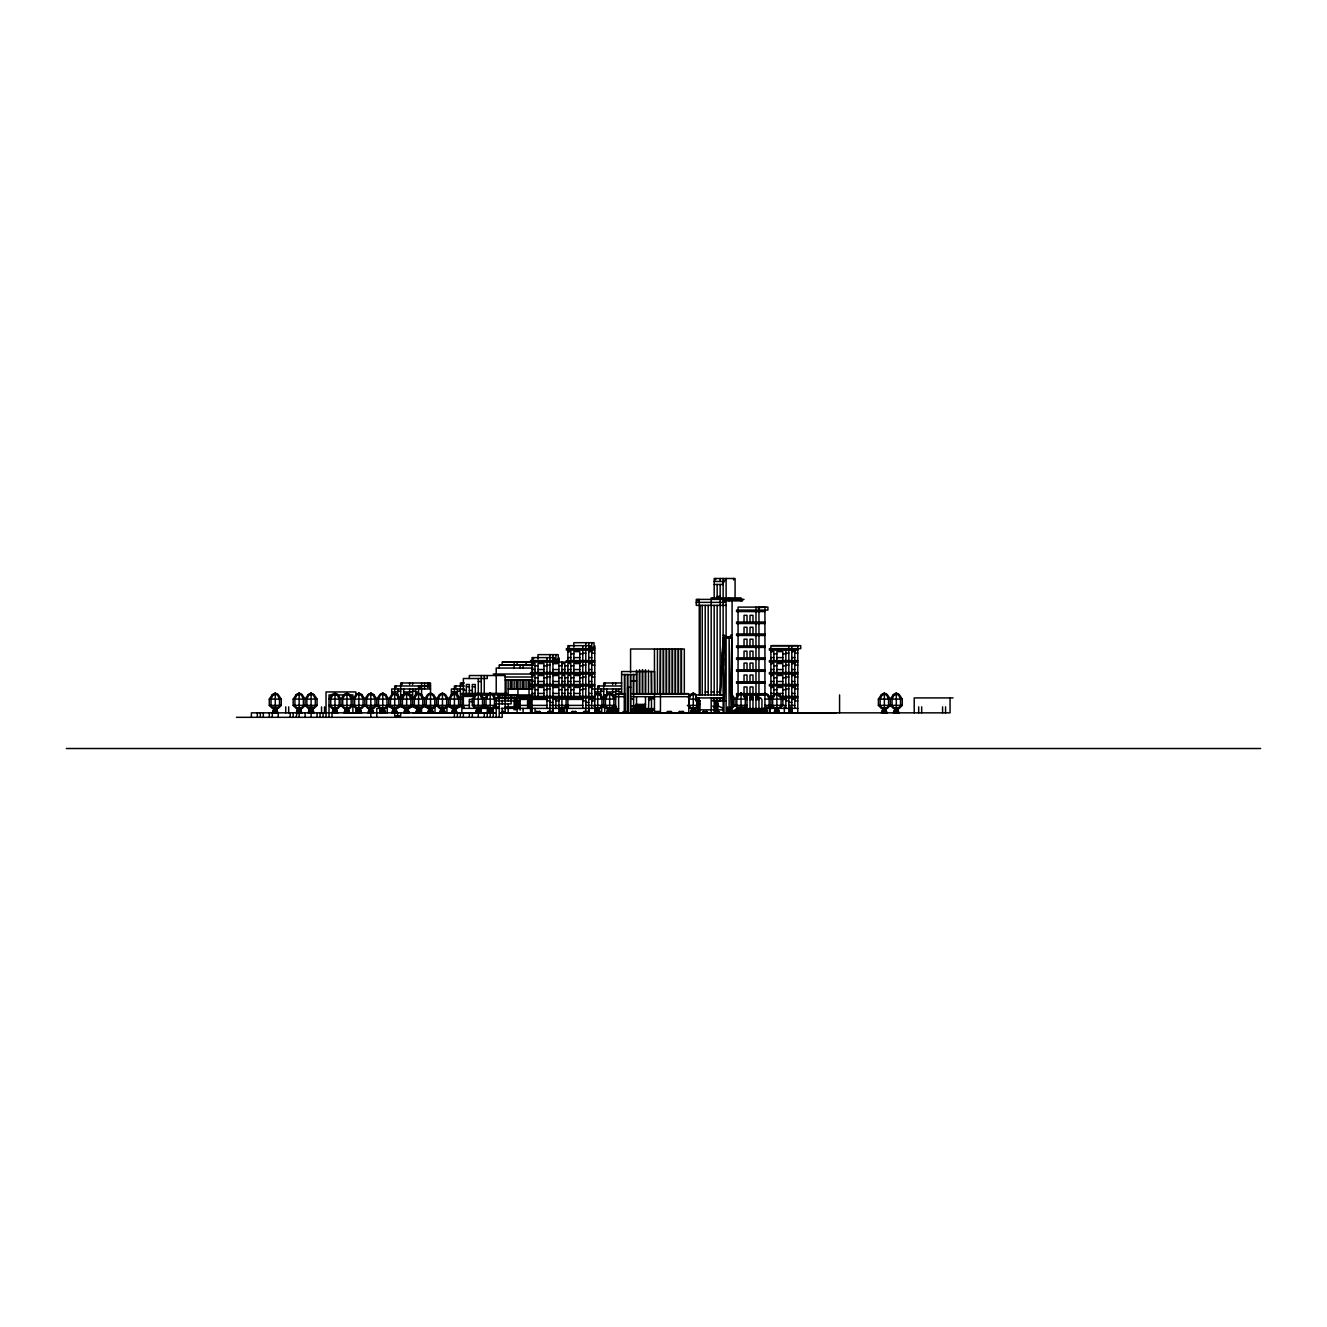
<?xml version="1.0" encoding="UTF-8"?>
<svg xmlns="http://www.w3.org/2000/svg" width="1327" height="1327" viewBox="0 0 1327 1327"><rect width="100%" height="100%" fill="white"/><g stroke="black" fill="none" stroke-linecap="round" stroke-linejoin="round"><path stroke-width="1.5" d="M277.376 708.369L279.483 705.383L279.483 699.113L277.376 694.635L275.27 693.142L272.284 694.635L269.298 699.113L269.298 705.383L272.284 708.369L278.255 708.369L281.241 705.383L281.241 699.113L278.255 694.635L275.27 693.142L275.27 711.355L277.161 712.848L276.547 708.369L275.568 712.848L274.739 708.369L274.424 712.848M301.196 712.848L300.433 708.369L299.454 712.848L298.625 708.369L298.31 712.848M313.205 708.369L315.312 705.383L315.312 699.113L313.205 694.635L311.099 693.142L308.113 694.635L305.127 699.113L305.127 705.383L308.113 708.369L314.084 708.369L317.07 705.383L317.07 699.113L314.084 694.635L311.099 693.142L311.099 711.355L309.191 712.848L309.788 708.369L310.8 712.848L311.629 708.369L312.293 711.355L314.084 712.848L312.376 708.369L311.397 712.848L310.568 708.369L310.253 712.848M463.538 696.128L462.128 699.113L329.013 699.113L331.999 694.635L334.985 693.142L334.985 711.355L336.876 712.848L336.262 708.369L335.283 712.848L334.454 708.369L334.139 712.848M348.968 712.848L348.205 708.369L347.226 712.848L346.397 708.369L346.082 712.848M360.911 712.848L360.148 708.369L359.169 712.848L358.34 708.369L358.025 712.848M380.716 712.848L381.479 708.369L382.458 712.848L383.287 708.369L383.951 711.355L385.742 712.848L384.034 708.369L383.055 712.848L382.226 708.369L381.562 711.355L379.771 712.848L379.771 708.369L376.785 705.383L376.785 699.113L373.799 694.635L370.814 693.142L370.814 711.355L368.906 712.848L369.503 708.369L370.515 712.848L371.344 708.369L372.008 711.355L373.799 712.848L372.091 708.369L371.112 712.848L370.283 708.369L369.968 712.848M382.226 708.369L381.911 712.848M430.529 685.976L394.7 685.976L394.7 711.355L396.591 712.848L395.977 708.369L394.998 712.848L394.169 708.369L393.854 712.848M408.683 712.848L407.92 708.369L406.941 712.848L406.112 708.369L405.797 712.848M420.626 712.848L419.863 708.369L418.884 712.848L418.055 708.369L417.74 712.848M400.671 687.469L400.671 682.99L430.529 682.99L430.529 711.355L428.621 712.848L429.218 708.369L430.23 712.848L431.059 708.369L431.723 711.355L433.514 712.848L431.806 708.369L430.827 712.848L429.998 708.369L429.683 712.848M440.431 712.848L441.161 708.369L442.173 712.848L443.002 708.369L443.666 711.355L445.457 712.848L443.749 708.369L442.77 712.848L441.941 708.369L441.626 712.848M464.367 685.976L454.415 685.976L454.415 711.355L456.306 712.848L455.692 708.369L454.713 712.848L453.884 708.369L453.569 712.848M480.341 712.848L479.578 708.369L478.599 712.848L477.77 708.369L477.455 712.848M481.286 708.369L484.272 705.383L484.272 699.113L487.258 694.635L490.244 693.142L490.244 711.355L492.135 712.848L491.521 708.369L490.542 712.848L489.713 708.369L489.398 712.848M559.861 712.848L560.591 708.369L561.603 712.848L562.432 708.369L563.096 711.355L564.887 712.848L563.179 708.369L562.2 712.848L561.371 708.369L561.056 712.848M599.771 712.848L599.008 708.369L598.029 712.848L597.2 708.369L596.885 712.848M611.565 712.848L610.204 708.369L609.674 711.355L611.565 712.848L610.951 708.369L609.972 712.848L609.143 708.369L608.828 712.848M688.298 697.62L690.289 694.635L696.26 694.635L693.275 693.142L693.275 711.355L695.166 712.848L694.552 708.369L693.573 712.848L692.744 708.369L692.429 712.848M739.006 712.848L739.736 708.369L740.748 712.848L741.577 708.369L742.241 711.355L744.032 712.848L742.324 708.369L741.345 712.848L740.516 708.369L740.201 712.848M766.973 712.848L766.21 708.369L765.231 712.848L764.402 708.369L764.087 712.848M778.916 712.848L778.153 708.369L777.174 712.848L776.345 708.369L776.03 712.848M886.403 712.848L885.64 708.369L884.661 712.848L883.832 708.369L883.517 712.848M898.346 712.848L897.583 708.369L896.604 712.848L895.775 708.369L895.46 712.848M724.343 700.739L726.118 638.204L726.118 712.848L728.805 712.848L729.104 711.355L729.402 712.848L732.089 712.848L732.089 601.38M721.938 695.016L720.146 694.933L723.132 638.204L732.089 638.204L731.21 712.848L729.104 638.204L729.104 713.146M720.445 694.933L723.132 638.204L724.924 638.287L723.497 665.192L721.722 665.092L723.497 665.192M722.021 665.109L722.535 655.14M722.95 647.178L723.431 638.204M722.452 665.126L723.862 638.237M305.127 699.113L302.141 694.635L299.156 693.142L299.156 711.355L301.047 712.848L299.686 708.369L299.156 711.355L297.248 712.848L297.878 708.369L297.115 712.848M376.785 705.383L373.799 708.369L367.828 708.369L364.842 705.383L364.842 699.113L361.856 694.635L358.871 693.142L358.871 711.355L360.762 712.848L359.401 708.369L358.871 711.355L356.963 712.848L357.593 708.369L356.83 712.848M436.5 705.383L439.486 708.369L445.457 708.369L448.443 705.383L448.443 699.113L445.457 694.635L442.472 693.142L439.486 694.635L436.5 699.113L436.5 705.383L433.514 708.369L427.543 708.369L424.557 705.383L424.557 699.113L421.571 694.635L418.586 693.142L418.586 711.355L420.477 712.848L419.116 708.369L418.586 711.355L416.678 712.848L417.308 708.369L416.545 712.848M478.301 678.512L478.301 711.355L480.192 712.848L478.831 708.369L478.301 711.355L476.393 712.848L477.023 708.369L476.26 712.848M621.617 685.976L597.731 685.976L597.731 711.355L599.622 712.848L598.261 708.369L597.731 711.355L595.823 712.848L596.453 708.369L595.69 712.848L595.757 707.49M782.847 696.426L782.847 687.469L776.876 687.469L776.876 711.355L778.767 712.848L777.406 708.369L776.876 711.355L774.968 712.848L775.598 708.369L774.835 712.848M890.334 705.383L887.348 708.369L881.377 708.369L878.391 705.383L878.391 699.113L881.377 694.635L884.363 693.142L887.348 694.635L890.334 699.113L890.334 705.383L893.32 708.369L899.291 708.369L902.277 705.383L902.277 699.113L899.291 694.635L896.306 693.142L896.306 711.355L898.197 712.848L896.836 708.369L896.306 711.355L894.398 712.848L895.028 708.369L894.265 712.848M277.161 712.848L275.8 708.369L275.27 711.355L273.362 712.848L274.341 708.369M298.625 708.369L296.833 712.848L298.227 708.369M309.191 712.848L310.17 708.369M336.876 712.848L335.515 708.369L334.985 711.355L333.077 712.848L334.056 708.369M360.977 708.369L363.084 705.383L363.084 699.113L360.977 694.635L358.871 693.142L355.885 694.635L352.899 699.113L349.913 694.635L346.928 693.142L346.928 711.355L348.819 712.848L347.458 708.369L346.928 711.355L345.02 712.848L345.999 708.369M358.34 708.369L356.548 712.848L357.942 708.369M368.906 712.848L369.885 708.369M376.785 699.113L379.771 694.635L382.757 693.142L382.757 711.355L380.849 712.848L381.828 708.369M396.591 712.848L395.23 708.369L394.7 711.355L392.792 712.848L393.771 708.369M420.692 708.369L422.799 705.383L422.799 699.113L420.692 694.635L418.586 693.142L415.6 694.635L412.614 699.113L409.628 694.635L406.643 693.142L406.643 711.355L408.534 712.848L407.173 708.369L406.643 711.355L404.735 712.848L405.714 708.369M418.055 708.369L416.263 712.848L417.657 708.369M428.621 712.848L429.6 708.369M444.578 708.369L446.685 705.383L446.685 699.113L444.578 694.635L442.472 693.142L442.472 711.355L440.564 712.848L441.543 708.369M456.306 712.848L454.945 708.369L454.415 711.355L452.507 712.848L453.486 708.369M477.77 708.369L475.978 712.848L477.372 708.369M492.135 712.848L490.774 708.369L490.244 711.355L488.336 712.848L489.315 708.369M561.902 699.113L561.902 711.355L559.994 712.848L560.973 708.369M597.2 708.369L595.408 712.848L596.802 708.369M616.64 710.028L616.64 711.438L609.674 711.438L607.766 712.848L608.745 708.369M695.166 712.848L693.805 708.369L693.275 711.355L691.367 712.848L692.346 708.369M731.923 696.128L733.317 699.113L733.317 705.383L747.018 705.383L744.032 708.369L738.061 708.369L735.075 705.383L735.075 699.113L738.061 694.635L741.047 693.142L741.047 711.355L739.139 712.848L740.118 708.369M764.004 708.369L763.025 712.848L764.933 711.355L765.463 708.369L766.824 712.848L764.933 711.355L764.634 712.848L763.738 711.355L764.402 708.369M776.345 708.369L774.553 712.848L775.947 708.369M882.256 708.369L880.133 705.383L880.133 699.113L882.256 694.635L884.363 693.142L884.363 711.355L886.254 712.848L884.893 708.369L884.363 711.355L882.455 712.848L883.434 708.369M895.775 708.369L893.983 712.848L895.377 708.369M273.229 712.848L273.959 708.369L274.971 712.848L275.27 711.355M296.17 717.326L297.845 708.369M332.944 712.848L333.674 708.369L334.686 712.848L334.985 711.355M355.885 707.142L355.885 712.848L357.195 712.101L357.56 708.369M379.771 712.848L381.446 708.369L380.434 712.848L381.562 711.355M392.659 712.848L393.389 708.369L394.401 712.848L394.7 711.355M417.308 708.369L415.6 712.848L416.91 712.101L417.275 708.369M452.374 712.848L453.104 708.369L454.116 712.848L454.415 711.355M475.315 713.146L476.625 712.101L476.99 708.369M488.203 712.848L488.933 708.369L489.945 712.848L490.244 711.355M594.745 645.668L594.745 712.848L596.055 712.101L596.42 708.369M601.728 712.848L601.728 707.49L607.7 707.49L607.7 712.848L608.363 708.369L609.375 712.848L609.674 711.355M691.234 712.848L691.964 708.369L692.976 712.848L693.275 711.355M775.598 708.369L773.89 712.848L775.2 712.101L775.565 708.369M882.322 712.848L883.052 708.369L884.064 712.848L884.363 711.355M895.028 708.369L893.32 712.848L894.63 712.101L894.995 708.369M272.284 717.326L272.284 712.848L273.992 708.369L272.947 712.848L274.075 711.355L274.739 708.369M296.17 712.848L297.878 708.369M309.904 711.355L308.113 712.848L309.821 708.369L308.776 712.848L309.904 711.355L310.568 708.369M331.999 717.326L331.999 712.848L333.707 708.369L332.662 712.848L333.79 711.355L334.454 708.369M355.885 712.848L357.593 708.369M369.619 711.355L367.828 712.848L369.536 708.369L368.491 712.848L369.619 711.355L370.283 708.369M393.505 711.355L391.714 712.848L393.422 708.369L392.377 712.848L393.505 711.355L394.169 708.369M429.334 711.355L427.543 712.848L429.251 708.369L428.206 712.848L429.334 711.355L429.998 708.369M441.277 711.355L439.486 712.848L441.194 708.369L440.149 712.848L441.277 711.355L441.941 708.369M453.22 711.355L451.429 712.848L453.137 708.369L452.092 712.848L453.22 711.355L453.884 708.369M475.315 712.848L477.023 708.369M489.049 711.355L487.258 712.848L488.966 708.369L487.921 712.848L489.049 711.355L489.713 708.369M560.707 711.355L558.916 712.848L560.624 708.369L559.579 712.848L560.707 711.355L561.371 708.369M594.745 712.848L596.453 708.369M608.479 711.355L606.688 712.848L608.396 708.369L607.351 712.848L608.479 711.355L609.143 708.369M692.08 711.355L690.289 712.848L691.997 708.369L690.952 712.848L692.08 711.355L692.744 708.369M739.852 711.355L738.061 712.848L739.769 708.369L738.724 712.848L739.852 711.355L740.516 708.369M883.168 711.355L881.377 712.848L883.085 708.369L882.04 712.848L883.168 711.355L883.832 708.369M299.156 711.355L298.857 712.848L297.961 711.355M346.928 711.355L346.629 712.848L345.65 708.369L343.942 712.848L345.733 711.355L346.397 708.369M358.871 711.355L358.572 712.848L357.676 711.355M406.643 711.355L406.344 712.848L405.365 708.369L403.657 712.848L405.448 711.355L406.112 708.369M418.586 711.355L418.287 712.848L417.391 711.355M478.301 711.355L478.002 712.848L477.106 711.355M501.341 712.848L502.187 711.355L502.485 712.848L504.078 712.848L503.381 711.355L505.172 712.848L505.172 694.369M537.17 712.848L536.108 712.848L536.821 711.355L535.03 712.848L535.03 708.369M549.113 712.848L548.283 712.101L546.973 713.146M572.999 712.848L570.859 712.848L572.169 711.355M584.942 712.848L583.88 712.848L584.593 711.355L582.802 713.146M597.731 711.355L597.432 712.848L596.536 711.355M632.714 712.848L630.574 712.848L631.884 711.355M632.863 712.101L633.261 712.848L633.56 711.355L633.858 712.848L636.545 712.848L635.235 711.355M644.657 712.848L643.595 712.848L644.308 711.355L642.517 712.848L643.827 711.355M656.6 712.848L655.538 712.848L656.251 711.355L654.46 712.848L654.46 649.003M668.543 712.848L667.713 712.101L666.403 713.146M680.486 712.848L679.424 712.848L680.137 711.355L678.346 712.848L679.656 711.355M704.372 712.848L703.31 712.848L704.023 711.355L702.232 712.848L703.542 711.355M717.907 712.848L717.907 710.725L714.921 710.725L714.921 712.848L715.966 711.355L715.253 712.848L716.464 712.101L716.414 697.919M776.876 711.355L776.577 712.848L775.681 711.355M896.306 711.355L896.007 712.848L895.111 711.355M344.887 712.848L345.65 708.369L345.252 711.355L348.603 711.355L349.913 712.848L358.871 712.848M404.602 712.848L405.365 708.369L404.967 711.355L408.318 711.355L409.628 712.848L407.837 711.355L407.571 708.369M648.488 708.618L648.986 696.675L648.488 699.661L651.474 699.661L652.469 698.168M747.018 699.661L746.52 696.675L746.52 698.914M750.501 698.914L750.501 696.675L750.004 699.661L752.99 699.661L752.492 696.675L752.492 698.914M497.957 699.113L499.367 696.128M691.168 708.369L689.045 705.383L689.045 699.113L691.168 694.635L693.275 693.142L695.381 694.635L697.488 699.113M548.051 712.848L548.764 711.355L547.636 712.848L548.283 712.101M571.937 712.848L572.65 711.355L571.522 712.848L572.169 712.101M631.652 712.848L632.365 711.355L631.237 712.848L631.884 712.101M667.481 712.848L668.194 711.355L667.066 712.848L667.713 712.101M727.196 712.848L727.909 711.355L726.781 712.848L727.428 712.101M715.12 712.848L714.175 712.848L715.485 711.355M762.892 712.848L761.947 711.438M541.001 713.146L539.21 711.355L539.907 712.848L538.314 712.848L538.016 711.355L537.717 712.848L537.319 712.101M551.634 711.355L552.944 712.848L550.257 712.848L549.959 711.355L549.66 712.848L549.262 712.101M575.52 711.355L576.83 712.848L574.143 712.848L573.845 711.355L573.546 712.848L573.148 712.101M588.773 642.683L588.773 712.848L586.982 711.355L587.679 712.848L586.086 712.848L585.788 711.355L585.489 712.848L585.091 712.101M647.178 711.355L648.488 712.848L646.697 711.355L647.394 712.848L645.801 712.848L645.503 711.355L645.204 712.848L644.806 712.101M660.315 712.533L658.64 711.355L659.337 712.848L657.744 712.848L657.446 711.355L657.147 712.848L656.749 712.101M671.064 711.355L672.374 712.848L669.687 712.848L669.389 711.355L669.09 712.848L668.692 712.101M683.007 711.355L684.317 712.848L682.526 711.355L683.223 712.848L681.63 712.848L681.332 711.355L681.033 712.848L680.635 712.101M708.203 713.146L706.412 711.355L707.109 712.848L705.516 712.848L705.218 711.355L704.919 712.848L704.521 712.101M718.836 711.355L720.146 712.848L718.355 711.355L719.052 712.848L717.459 712.848L717.161 711.355L716.862 712.848L716.464 712.101M722.386 584.461L726.118 578.489L726.118 600.882M274.075 711.355L272.284 712.848M333.79 711.355L331.999 712.848M305.127 705.383L302.141 708.369L296.17 708.369L293.184 705.383L293.184 699.113L296.17 694.635L299.156 693.142L301.262 694.635L303.369 699.113L303.369 705.383L301.262 708.369M364.842 705.383L361.856 708.369L355.885 708.369L352.899 705.383L349.913 708.369L343.942 708.369L340.956 705.383L340.956 699.113L343.942 694.635L346.928 693.142L349.034 694.635L351.141 699.113L351.141 705.383L349.034 708.369M364.842 699.113L367.828 694.635L370.814 693.142L372.92 694.635L375.027 699.113L375.027 705.383L372.92 708.369M376.785 717.326L376.785 708.369L385.742 708.369L388.728 705.383L388.728 699.113L391.714 694.635L394.7 693.142L397.685 694.635L400.671 699.113L400.671 705.383L403.657 708.369L409.628 708.369L412.614 705.383L412.614 688.962M400.671 699.113L403.657 694.635L406.643 693.142L408.749 694.635L410.856 699.113L410.856 705.383L408.749 708.369M424.557 699.113L427.543 694.635L430.529 693.142L433.514 694.635L436.5 699.113M448.443 699.113L451.429 694.635L454.415 693.142L457.4 694.635L460.386 699.113L460.386 705.383L463.372 708.369L463.372 678.512L487.258 678.512L487.258 675.526M460.386 699.113L463.372 694.635M475.315 708.369L472.329 705.383L472.329 699.113L475.315 694.635L478.301 693.142L481.286 694.635L484.272 699.113M499.201 694.635L496.215 699.113L496.215 717.326M603.702 699.113L606.688 694.635L609.674 693.142L612.659 694.635L615.645 699.113L593.501 699.113L595.624 694.635L597.731 693.142L600.716 694.635L603.702 699.113L603.702 705.383L606.688 708.369L612.659 708.369L615.645 705.383L593.501 705.383L595.624 708.369M756.473 698.914L756.473 696.675L755.975 699.661L758.961 699.661L759.956 698.168M758.961 698.168L757.966 698.168L758.961 696.675L755.975 696.675M779.861 708.369L782.847 705.383L782.847 699.113L779.861 694.635L776.876 693.142L773.89 694.635L770.904 699.113L767.918 694.635L764.933 693.142L767.039 694.635L769.146 699.113L769.146 705.383L767.039 708.369M890.334 699.113L893.32 694.635L896.306 693.142L898.412 694.635L900.519 699.113L900.519 705.383L898.412 708.369M337.091 708.369L339.198 705.383L339.198 699.113L337.091 694.635L334.985 693.142L332.878 694.635L330.755 699.113L330.755 705.383L332.878 708.369M384.863 708.369L386.97 705.383L386.97 699.113L384.863 694.635L382.757 693.142L380.65 694.635L378.527 699.113L378.527 705.383L380.65 708.369M396.806 708.369L398.913 705.383L398.913 699.113L396.806 694.635L394.7 693.142L392.593 694.635L390.47 699.113L390.47 705.383L392.593 708.369M432.635 708.369L434.742 705.383L434.742 699.113L432.635 694.635L430.529 693.142L428.422 694.635L426.299 699.113L426.299 705.383L428.422 708.369M456.521 708.369L458.628 705.383L458.628 699.113L456.521 694.635L454.415 693.142L452.308 694.635L450.185 699.113L450.185 705.383L452.308 708.369M480.407 708.369L482.514 705.383L482.514 699.113L480.407 694.635L478.301 693.142L476.194 694.635L474.071 699.113L474.071 705.383L476.194 708.369M492.35 708.369L494.457 705.383L494.457 699.113L492.35 694.635L490.244 693.142L488.137 694.635L486.014 699.113L486.014 705.383L488.137 708.369M564.008 708.369L566.115 705.383L566.115 699.113M599.837 708.369L601.944 705.383L601.944 699.113L599.837 694.635L597.731 693.142L594.745 694.635L600.716 694.635M611.78 708.369L613.887 705.383L613.887 699.113L611.78 694.635L609.674 693.142L607.567 694.635L605.444 699.113L605.444 705.383L607.567 708.369M695.381 708.369L697.488 705.383L687.303 705.383M743.153 708.369L745.26 705.383L745.26 699.113L743.153 694.635L741.047 693.142L738.94 694.635L736.817 699.113L736.817 705.383L738.94 708.369M778.982 708.369L781.089 705.383L781.089 699.113L778.982 694.635L776.876 693.142L774.769 694.635L772.646 699.113L772.646 705.383L774.769 708.369M886.469 708.369L888.576 705.383L888.576 699.113L886.469 694.635L884.363 693.142M345.733 711.355L344.605 712.848L345.252 712.101M405.448 711.355L404.32 712.848L404.967 712.101M763.257 712.101L762.61 712.848L763.738 711.355L766.608 711.355L767.918 712.848L766.127 711.355L765.861 708.369M535.03 712.848L536.34 711.355M546.973 712.848L548.283 711.355M582.802 712.848L584.112 711.355M654.46 712.848L655.77 711.355M666.403 712.848L667.713 711.355M726.118 712.848L727.428 711.355M761.947 712.848L763.257 711.355M340.956 705.383L337.97 708.369L331.999 708.369L329.013 705.383L462.128 705.383L464.251 708.369M400.671 705.383L397.685 708.369L391.714 708.369L388.728 705.383M424.557 705.383L421.571 708.369L415.6 708.369L412.614 705.383M460.386 705.383L457.4 708.369L451.429 708.369L448.443 705.383M493.229 708.369L496.215 705.383L472.329 705.383M567.873 705.383L564.887 708.369L501.191 708.369M603.702 705.383L600.716 708.369L566.38 708.369L566.38 712.848M615.645 693.689L624.602 693.689L615.96 693.689M732.089 708.369L735.075 705.383M275.27 693.142L273.163 694.635L271.04 699.113L271.04 705.383L273.163 708.369M299.156 693.142L297.049 694.635L294.926 699.113L294.926 705.383L297.049 708.369M311.099 693.142L308.992 694.635L306.869 699.113L306.869 705.383L308.992 708.369M346.928 693.142L344.821 694.635L342.698 699.113L342.698 705.383L344.821 708.369M358.871 693.142L356.764 694.635L354.641 699.113L354.641 705.383L356.764 708.369M370.814 693.142L368.707 694.635L366.584 699.113L366.584 705.383L368.707 708.369M406.643 693.142L404.536 694.635L402.413 699.113L402.413 705.383L404.536 708.369M418.586 693.142L416.479 694.635L414.356 699.113L414.356 705.383L416.479 708.369M442.472 693.142L440.365 694.635L438.242 699.113L438.242 705.383L440.365 708.369M896.306 693.142L894.199 694.635L892.076 699.113L892.076 705.383L894.199 708.369M690.289 694.635L693.275 693.142M714.175 581.475L723.132 581.475M714.175 584.461L723.132 584.461M717.161 596.404L720.146 596.404M744.032 599.389L696.26 599.389L696.26 605.361L726.118 605.361M723.132 600.882L742.539 600.882L742.539 599.389M696.26 602.375L726.118 602.375L726.118 636.711M757.468 607.716L765.546 607.102M764.933 611.581L736.568 611.581L736.568 610.088L767.918 610.088L767.918 607.102L738.061 607.102L738.061 610.088M764.933 622.031L736.568 622.031L736.568 623.524L764.933 623.524M764.933 633.974L736.568 633.974L736.568 635.467L764.933 635.467M723.132 635.218L724.625 635.218L724.625 636.711L730.596 636.711L730.596 635.218L732.089 635.218M724.758 641.19L722.966 641.19L724.758 641.273M764.933 645.917L736.568 645.917L736.568 647.41L764.933 647.41M588.773 647.161L594.745 647.161M724.442 647.161L722.651 647.161L724.442 647.261M594.745 648.654L566.38 648.654L566.38 650.147L594.745 650.147M797.776 650.147L769.411 650.147L769.411 648.654L800.762 648.654L800.762 645.668L770.904 645.668L770.904 648.654M567.873 651.64L570.859 651.64L570.859 660.597M588.773 651.64L591.759 651.64M770.904 651.64L773.89 651.64L773.89 660.597M791.804 651.64L794.79 651.64M582.802 653.133L585.788 653.133M591.759 653.133L594.745 653.133M785.833 653.133L788.819 653.133M794.79 653.133L797.776 653.133M570.859 653.879L573.845 653.879M579.816 653.879L582.802 653.879M773.89 653.879L776.876 653.879M782.847 653.879L785.833 653.879M567.873 657.611L570.859 657.611M573.845 657.611L579.816 657.611M588.773 657.611L591.759 657.611M770.904 657.611L773.89 657.611M776.876 657.611L782.847 657.611M791.804 657.611L794.79 657.611M764.933 657.86L736.568 657.86L736.568 659.353L764.933 659.353M552.944 659.104L558.916 659.104M558.916 660.597L530.551 660.597L530.551 662.09M594.745 660.597L566.38 660.597L566.38 662.09M797.776 660.597L769.411 660.597L769.411 662.09L797.776 662.09M594.745 662.09L502.187 662.09L502.187 665.374M532.193 662.389L502.485 662.09M532.044 663.583L535.03 663.583L535.03 672.54M552.944 663.583L558.916 663.583L558.916 672.54M561.902 663.583L564.887 663.583L564.887 672.54M579.816 663.583L573.845 663.583L573.845 672.54M588.773 663.583L591.759 663.583M770.904 663.583L773.89 663.583L773.89 672.54M791.804 663.583L794.79 663.583M533.172 665.076L499.201 665.076L499.201 668.062M546.973 665.076L549.959 665.076M582.802 665.076L585.788 665.076M591.759 665.076L594.745 665.076M785.833 665.076L788.819 665.076M794.79 665.076L797.776 665.076M533.172 665.374L499.499 665.076M535.03 665.822L538.016 665.822M543.987 665.822L546.973 665.822M558.916 665.822L561.902 665.822M564.887 665.822L567.873 665.822M570.859 665.822L573.845 665.822M579.816 665.822L582.802 665.822M773.89 665.822L776.876 665.822M782.847 665.822L785.833 665.822M533.039 668.062L496.215 668.062L496.215 674.033M532.044 669.554L535.03 669.554M538.016 669.554L543.987 669.554M552.944 669.554L558.916 669.554M561.902 669.554L564.887 669.554M567.873 669.554L570.859 669.554M573.845 669.554L579.816 669.554M588.773 669.554L591.759 669.554M770.904 669.554L773.89 669.554M776.876 669.554L782.847 669.554M791.804 669.554L794.79 669.554M764.933 669.803L736.568 669.803L736.568 671.296L764.933 671.296M654.46 671.545L621.617 671.545L621.617 694.004M594.745 672.54L530.551 672.54L530.551 674.033M797.776 672.54L769.411 672.54L769.411 674.033L797.776 674.033M493.229 674.033L594.745 674.033M621.617 674.531L636.545 674.531M532.044 675.526L535.03 675.526L535.03 684.483M552.944 675.526L558.916 675.526L558.916 684.483M579.816 675.526L573.845 675.526L573.845 684.483M588.773 675.526L591.759 675.526M770.904 675.526L773.89 675.526L773.89 684.483M791.804 675.526L794.79 675.526M505.172 677.019L533.039 677.019M546.973 677.019L549.959 677.019M582.802 677.019L585.788 677.019M591.759 677.019L594.745 677.019M785.833 677.019L788.819 677.019M794.79 677.019L797.776 677.019M535.03 677.765L538.016 677.765M543.987 677.765L546.973 677.765M558.916 677.765L561.902 677.765M564.887 677.765L567.873 677.765M570.859 677.765L573.845 677.765M579.816 677.765L582.802 677.765M773.89 677.765L776.876 677.765M782.847 677.765L785.833 677.765M505.172 680.005L533.039 680.005M630.574 680.917L636.545 680.917M478.301 681.497L481.286 681.497M532.044 681.497L535.03 681.497M538.016 681.497L543.987 681.497M552.944 681.497L558.916 681.497M561.902 681.497L564.887 681.497M567.873 681.497L570.859 681.497M573.845 681.497L579.816 681.497M588.773 681.497L591.759 681.497M770.904 681.497L773.89 681.497M776.876 681.497L782.847 681.497M791.804 681.497L794.79 681.497M764.933 681.746L736.568 681.746L736.568 683.239L764.933 683.239M464.367 682.99L460.386 682.99L460.386 687.469M621.799 682.99L603.702 682.99L603.702 687.469M594.745 684.483L530.551 684.483L530.551 685.976L594.745 685.976M797.776 684.483L769.411 684.483L769.411 685.976L797.776 685.976M466.358 686.722L469.343 686.722M472.329 686.722L475.315 686.722M630.756 687.303L627.588 687.303L627.588 712.848M532.044 687.469L535.03 687.469L535.03 696.426M552.944 687.469L558.916 687.469L558.916 696.426M579.816 687.469L573.845 687.469L573.845 696.426M588.773 687.469L591.759 687.469M770.904 687.469L773.89 687.469L773.89 696.426M791.804 687.469L794.79 687.469M430.529 688.962L391.714 688.962L391.714 694.933M464.317 688.962L451.429 688.962L451.429 694.933M508.158 688.962L533.039 688.962M546.973 688.962L549.959 688.962M582.802 688.962L585.788 688.962M591.759 688.962L621.617 688.962M785.833 688.962L788.819 688.962M794.79 688.962L797.776 688.962M535.03 689.708L538.016 689.708M543.987 689.708L546.973 689.708M558.916 689.708L561.902 689.708M564.887 689.708L567.873 689.708M570.859 689.708L573.845 689.708M579.816 689.708L582.802 689.708M773.89 689.708L776.876 689.708M782.847 689.708L785.833 689.708M463.372 690.455L466.358 690.455M469.343 690.455L472.329 690.455M397.685 691.201L400.671 691.201M412.614 691.201L415.6 691.201M457.4 691.201L460.386 691.201M600.716 691.201L603.702 691.201M615.645 691.201L618.631 691.201M391.714 691.948L397.685 691.948M403.657 691.948L412.614 691.948M415.6 691.948L418.586 691.948L418.586 685.976M451.429 691.948L457.4 691.948M594.745 691.948L600.716 691.948M606.688 691.948L615.645 691.948M621.617 691.948L618.631 691.948L618.631 688.962M705.218 691.948L708.203 691.948M711.189 691.948L714.175 691.948M717.161 691.948L720.146 691.948M532.044 693.44L535.03 693.44M538.016 693.44L543.987 693.44M552.944 693.44L558.916 693.44M561.902 693.44L564.887 693.44M567.873 693.44L570.859 693.44M573.845 693.44L579.816 693.44M588.773 693.44L591.759 693.44M770.904 693.44L773.89 693.44M776.876 693.44L782.847 693.44M791.804 693.44L794.79 693.44M632.299 693.689L688.796 693.689L688.796 712.848M764.933 693.689L736.568 693.689L736.568 695.182M632.299 694.004L688.481 693.689M272.284 694.635L278.255 694.635M296.17 694.635L302.141 694.635M308.113 694.635L314.084 694.635M331.999 694.635L337.97 694.635L340.956 699.113M343.942 694.635L349.913 694.635M355.885 694.635L361.856 694.635M367.828 694.635L373.799 694.635M379.771 694.635L385.742 694.635L388.728 699.113M391.714 694.635L397.685 694.635M403.657 694.635L409.628 694.635M415.6 694.635L421.571 694.635M427.543 694.635L433.514 694.635M439.486 694.635L445.457 694.635M451.429 694.635L457.4 694.635M475.315 694.635L481.286 694.635M487.258 694.635L493.229 694.635L496.215 699.113L472.329 699.113M606.688 694.635L612.659 694.635M738.061 694.635L744.032 694.635L747.018 699.113L733.317 699.113M764.933 694.635L767.918 694.635M773.89 694.635L779.861 694.635M881.377 694.635L887.348 694.635M893.32 694.635L899.291 694.635M332.994 694.933L329.013 694.933L329.013 717.326M336.975 694.933L344.937 694.933M348.918 694.933L352.899 694.933L352.899 712.848M400.671 694.933L403.657 694.933L403.657 688.962M412.614 694.933L409.628 694.933L409.628 688.962M475.464 694.933L461.879 694.933L461.879 693.44L506.665 693.44L506.665 694.933L492.234 694.933M480.109 694.933L488.104 694.933M508.158 694.933L533.039 694.933M603.702 694.933L606.688 694.933L606.688 688.962M615.645 694.933L612.659 694.933L612.659 688.962M723.132 694.933L696.26 694.933L696.26 700.905M744.032 695.182L764.933 695.182M463.372 696.426L474.568 696.426M594.745 696.426L518.608 696.426L518.608 697.919L594.745 697.919M773.293 696.426L769.411 696.426L769.411 697.919L773.293 697.919M778.866 696.426L797.776 696.426M615.645 696.675L624.602 696.675M632.067 696.675L688.796 696.675M744.032 696.675L747.018 696.675L747.018 708.618M397.818 697.919L403.524 697.919M414.853 697.919L411.121 697.919L411.121 699.412M423.313 697.919L427.543 697.919M457.533 697.919L463.239 697.919M483.028 697.919L487.258 697.919M494.954 697.919L515.622 697.919L515.622 709.862M600.849 697.919L606.555 697.919M723.132 697.919L695.962 697.919L695.962 700.905L700.324 700.905M781.056 697.919L797.776 697.919M953.035 697.919L914.22 697.919L914.22 712.848M649.484 698.168L653.465 698.168L654.46 699.661M745.028 698.168L746.023 698.168M750.999 698.168L751.994 698.168M756.971 698.168L760.952 698.168L761.947 699.661L761.947 708.618M269.298 699.113L281.241 699.113M293.184 699.113L317.07 699.113M557.672 699.113L567.873 699.113M689.045 699.113L696.094 699.113M764.933 699.113L782.847 699.113M878.391 699.113L902.277 699.113M473.324 699.412L469.343 699.412L469.343 708.369M520.101 699.412L546.973 699.412M552.944 699.412L555.93 699.412M567.873 699.412L582.802 699.412M588.773 699.412L591.759 699.412M782.101 699.412L785.833 699.412M791.804 699.412L794.79 699.412M495.22 700.905L514.13 700.905M517.115 700.905L520.101 700.905M546.973 700.905L549.959 700.905M555.93 700.905L558.916 700.905M582.802 700.905L585.788 700.905M591.759 700.905L594.745 700.905M712.549 700.905L726.118 700.905M785.833 700.905L788.819 700.905M794.79 700.905L797.776 700.905M469.343 701.651L473.324 701.651M549.959 702.398L552.944 702.398M585.788 702.398L588.773 702.398M788.819 702.398L791.804 702.398M697.007 703.011L699.992 704.056M496.215 703.891L511.144 703.891L511.144 694.933M645.503 704.388L635.55 704.388L635.55 705.798M269.298 705.383L281.241 705.383M293.184 705.383L317.07 705.383M463.372 705.383L469.343 705.383M520.101 705.383L546.973 705.383M549.959 705.383L555.93 705.383M582.802 705.383L557.672 705.383L559.795 708.369M585.788 705.383L591.759 705.383M764.933 705.383L785.833 705.383M788.819 705.383L794.79 705.383M878.391 705.383L902.277 705.383M632.067 705.981L633.56 705.981M642.517 705.981L644.01 705.981M632.067 706.511L633.56 706.511M392.941 706.876L387.235 706.876L387.235 712.848M396.74 706.876L404.337 706.876M408.882 706.876L416.844 706.876M428.82 706.876L421.571 706.876L421.571 712.848L419.78 711.355L419.514 708.369M452.656 706.876L446.95 706.876L446.95 712.848M456.455 706.876L464.052 706.876M488.535 706.876L481.286 706.876L481.286 713.146M499.201 706.876L493.229 706.876L493.229 717.326M505.172 706.876L514.13 706.876M564.141 706.876L568.62 706.876M601.264 706.876L606.207 706.876M611.913 706.876L616.392 706.876M633.56 707.208L643.512 707.208L643.512 705.798M499.201 708.369L461.879 708.369L461.879 712.848M696.26 708.369L690.289 708.369L688.298 706.379M763.655 708.369L767.918 708.369L770.904 705.383L773.89 708.369M797.776 708.369L769.411 708.369L769.411 712.848M618.631 708.618L613.655 708.618L613.655 710.028M631.569 708.618L654.46 708.618M764.933 708.618L736.07 708.618L736.07 710.028M631.569 710.028L653.465 710.028L653.465 708.618M699.246 709.862L714.175 709.862M717.161 709.862L723.132 709.862M755.975 710.028L763.937 710.028L763.937 708.618M273.594 711.355L276.945 711.355L278.255 712.848L278.255 717.326M297.48 711.355L300.831 711.355L302.141 712.848L300.35 711.355L300.084 708.369M309.423 711.355L312.774 711.355L312.409 708.369L313.139 712.848L311.099 711.355M333.309 711.355L336.66 711.355L337.97 712.848L336.179 711.355L335.913 708.369M357.195 711.355L360.546 711.355L361.856 712.848L360.065 711.355L359.799 708.369M369.138 711.355L372.489 711.355L372.124 708.369L372.854 712.848L370.814 711.355M381.081 711.355L384.432 711.355L384.067 708.369L384.797 712.848M393.024 711.355L396.375 711.355L397.685 712.848L397.685 715.834M416.91 711.355L420.261 711.355L421.571 712.848M428.853 711.355L432.204 711.355L431.839 708.369L432.569 712.848L430.529 711.355M440.796 711.355L444.147 711.355L443.782 708.369L444.512 712.848M452.739 711.355L456.09 711.355L457.4 712.848L457.4 717.326M476.625 711.355L479.976 711.355L481.286 712.848L479.495 711.355L479.229 708.369M488.568 711.355L491.919 711.355L493.229 712.848L491.438 711.355L491.172 708.369M560.226 711.355L563.577 711.355L563.212 708.369L563.942 712.848M596.055 711.355L599.406 711.355L600.716 712.848L598.925 711.355L598.659 708.369M607.998 711.355L611.349 711.355L612.659 712.848L610.868 711.355L610.602 708.369M691.599 711.355L694.95 711.355L696.26 712.848L694.469 711.355L694.203 708.369M739.371 711.355L742.722 711.355L742.357 708.369L743.087 712.848M775.2 711.355L778.551 711.355L779.861 712.848L778.07 711.355L777.804 708.369M882.687 711.355L886.038 711.355L887.348 712.848L885.557 711.355L885.291 708.369M894.63 711.355L897.981 711.355L899.291 712.848L897.5 711.355L897.234 708.369M631.569 711.438L652.469 711.438L652.469 710.028M732.089 711.438L753.985 711.438L753.985 710.028M755.975 711.438L762.942 711.438L762.942 710.028M495.137 712.848L251.384 712.848L251.384 717.326M499.931 712.848L950.049 712.848L950.049 697.919M495.071 713.146L412.614 712.848M499.947 713.146L836.591 712.848M236.455 717.326L502.187 717.326L502.187 708.369M66.35 748.511L1260.65 748.511M741.047 693.142L744.032 694.635M717.161 705.383L723.132 708.369M712.682 706.13L715.668 707.623M490.244 693.142L493.229 694.635M382.757 693.142L385.742 694.635M334.985 693.142L337.97 694.635M457.4 712.848L455.609 711.355L455.343 708.369M397.685 712.848L395.894 711.355L395.628 708.369M349.913 712.848L348.122 711.355L347.856 708.369M278.255 712.848L276.464 711.355L276.198 708.369M717.907 704.056L714.921 703.011L716.414 704.056M632.067 698.782L633.56 699.843M530.551 704.056L527.565 703.011L529.058 704.056M520.101 704.056L517.115 703.011L518.608 704.056M484.272 705.383L487.258 708.369M741.047 711.355L742.938 712.848L741.975 708.369M561.902 711.355L563.793 712.848L562.83 708.369M442.472 711.355L444.363 712.848L443.4 708.369M382.757 711.355L384.648 712.848L383.685 708.369M730.779 711.355L732.089 712.848M706.893 711.355L708.203 712.848M659.121 711.355L660.431 712.848M587.463 711.355L588.773 712.848M539.691 711.355L541.001 712.848M503.862 711.355L505.172 712.848M742.722 712.101L743.369 712.848L742.241 711.355M730.779 712.101L731.426 712.848L730.298 711.355L730.995 712.848M671.064 712.101L671.711 712.848L670.583 711.355L671.28 712.848M635.235 712.101L635.882 712.848L634.754 711.355L635.451 712.848M575.52 712.101L576.167 712.848L575.039 711.355L575.736 712.848M563.577 712.101L564.224 712.848L563.096 711.355M551.634 712.101L552.281 712.848L551.153 711.355L551.85 712.848M444.147 712.101L444.794 712.848L443.666 711.355M432.204 712.101L432.851 712.848L431.457 708.369M384.432 712.101L385.079 712.848L383.951 711.355M372.489 712.101L373.136 712.848L371.742 708.369M312.774 712.101L313.421 712.848L312.027 708.369M897.5 711.355L898.628 712.848L897.583 708.369L897.981 711.355M885.557 711.355L886.685 712.848L885.64 708.369L886.038 711.355M778.07 711.355L779.198 712.848L778.153 708.369L778.551 711.355M766.127 711.355L767.255 712.848L766.21 708.369L766.608 711.355M694.469 711.355L695.597 712.848L694.552 708.369L694.95 711.355M610.868 711.355L611.996 712.848L610.951 708.369L611.349 711.355M598.925 711.355L600.053 712.848L599.008 708.369L599.406 711.355M491.438 711.355L492.566 712.848L491.521 708.369L491.919 711.355M479.495 711.355L480.623 712.848L479.578 708.369L479.976 711.355M455.609 711.355L456.737 712.848L455.692 708.369L456.09 711.355M419.78 711.355L420.908 712.848L419.863 708.369L420.261 711.355M407.837 711.355L408.965 712.848L407.92 708.369L408.318 711.355M395.894 711.355L397.022 712.848L395.977 708.369L396.375 711.355M360.065 711.355L361.193 712.848L360.148 708.369L360.546 711.355M348.122 711.355L349.25 712.848L348.205 708.369L348.603 711.355M336.179 711.355L337.307 712.848L336.262 708.369L336.66 711.355M300.35 711.355L301.478 712.848L300.433 708.369L300.831 711.355M276.464 711.355L277.592 712.848L276.547 708.369L276.945 711.355M732.089 694.635L735.075 699.113M431.723 711.355L432.42 712.848M372.008 711.355L372.705 712.848M312.293 711.355L312.99 712.848M897.152 712.848L896.836 708.369M885.209 712.848L884.893 708.369M777.722 712.848L777.406 708.369M765.779 712.848L765.463 708.369M741.893 712.848L741.577 708.369M694.121 712.848L693.805 708.369M610.52 712.848L610.204 708.369M598.577 712.848L598.261 708.369M562.748 712.848L562.432 708.369M491.09 712.848L490.774 708.369M479.147 712.848L478.831 708.369M455.261 712.848L454.945 708.369M443.318 712.848L443.002 708.369M431.375 712.848L431.059 708.369M419.432 712.848L419.116 708.369M407.489 712.848L407.173 708.369M395.546 712.848L395.23 708.369M383.603 712.848L383.287 708.369M371.66 712.848L371.344 708.369M359.717 712.848L359.401 708.369M347.774 712.848L347.458 708.369M335.831 712.848L335.515 708.369M311.945 712.848L311.629 708.369M300.002 712.848L299.686 708.369M276.116 712.848L275.8 708.369M723.364 658.374L723.862 700.739M945.57 706.876L945.57 712.848M942.585 706.876L942.585 712.848M921.684 706.876L921.684 712.848M918.699 706.876L918.699 712.848M839.576 694.933L839.576 712.848M798.39 645.668L772.148 645.668M797.776 645.668L797.776 712.848M794.79 650.147L794.79 660.597M794.79 662.09L794.79 672.54M794.79 674.033L794.79 684.483M794.79 685.976L794.79 696.426M794.79 697.919L794.79 708.369M792.119 708.369L792.119 712.848M791.804 645.668L791.804 712.848M790.311 706.876L790.311 712.848M788.819 645.668L788.819 712.848M785.833 650.147L785.833 660.597M785.833 662.09L785.833 672.54M785.833 674.033L785.833 684.483M785.833 685.976L785.833 696.426M785.833 697.919L785.833 708.369M784.34 706.876L784.34 712.848M782.847 660.597L782.847 651.64L776.876 651.64L776.876 660.597M782.847 672.54L782.847 663.583L776.876 663.583L776.876 672.54M782.847 684.483L782.847 675.526L776.876 675.526L776.876 684.483M770.904 650.147L770.904 660.597M770.904 662.09L770.904 672.54M770.904 674.033L770.904 684.483M770.904 685.976L770.904 696.426M770.904 697.919L770.904 708.369M770.274 708.369L770.274 712.848M766.425 706.876L766.425 712.848M764.933 607.102L764.933 712.848M758.961 607.102L758.961 695.182M758.961 699.661L758.961 708.618M757.468 696.675L757.468 698.168M755.975 607.102L755.975 712.848M754.98 708.618L754.98 710.028L734.08 710.028L734.08 711.438M754.482 711.438L754.482 712.848M752.99 622.031L752.99 615.313L750.004 615.313L750.004 622.031M752.99 633.974L752.99 627.256L750.004 627.256L750.004 633.974M752.99 645.917L752.99 639.199L750.004 639.199L750.004 645.917M752.99 657.86L752.99 651.142L750.004 651.142L750.004 657.86M752.99 669.803L752.99 663.085L750.004 663.085L750.004 669.803M752.99 681.746L752.99 675.028L750.004 675.028L750.004 681.746M752.99 693.689L752.99 686.971L750.004 686.971L750.004 693.689M752.99 708.618L752.99 696.675L750.004 696.675L750.004 708.618M752.99 711.438L752.99 712.848M751.497 696.675L751.497 698.168M748.511 711.438L748.511 712.848M747.018 622.031L747.018 615.313L744.032 615.313L744.032 622.031M747.018 633.974L747.018 627.256L744.032 627.256L744.032 633.974M747.018 645.917L747.018 639.199L744.032 639.199L744.032 645.917M747.018 657.86L747.018 651.142L744.032 651.142L744.032 657.86M747.018 669.803L747.018 663.085L744.032 663.085L744.032 669.803M747.018 681.746L747.018 675.028L744.032 675.028L744.032 681.746M747.018 693.689L747.018 686.971L744.032 686.971L744.032 693.689M745.525 696.675L745.525 698.168M742.539 706.876L742.539 712.848M741.047 600.882L741.047 597.896L711.189 597.896L711.189 694.933M739.554 706.876L739.554 712.848M738.061 611.581L738.061 622.031M738.061 623.524L738.061 633.974M738.061 635.467L738.061 645.917M738.061 647.41L738.061 657.86M738.061 659.353L738.061 669.803M738.061 671.296L738.061 681.746M738.061 683.239L738.061 693.689M735.075 599.389L735.075 578.489L714.175 578.489L714.175 599.389M733.582 578.489L733.582 579.982M730.596 706.876L730.596 712.848M729.104 597.896L729.104 600.882M727.611 706.876L727.611 712.848M724.011 700.905L724.011 712.848M723.132 578.489L723.132 712.848M722.386 697.919L722.386 700.905M720.146 578.489L720.146 581.475M720.146 584.461L720.146 694.933M720.146 697.919L720.146 700.905M719.4 697.919L719.4 700.905M717.907 700.905L717.907 710.194L714.921 710.194L714.921 700.905M717.161 584.461L717.161 599.389M717.161 605.361L717.161 694.933M717.161 697.919L717.161 700.905M715.668 578.489L715.668 579.982M714.175 605.361L714.175 694.933M714.175 697.919L714.175 713.146M713.428 697.919L713.428 700.905M712.682 597.896L712.682 599.389M711.189 697.919L711.189 712.848M708.203 605.361L708.203 694.933M705.218 605.361L705.218 694.933M702.232 605.361L702.232 694.933M700.125 605.361L700.125 694.933M699.992 700.905L699.992 710.194L697.007 710.194L697.007 700.905M699.992 712.848L699.992 710.725L697.007 710.725L697.007 712.848M699.246 599.389L699.246 694.933M699.246 697.919L699.246 712.848M698.5 697.919L698.5 712.848M697.753 599.389L697.753 600.882M681.497 649.003L681.497 694.004M681.182 649.003L681.182 694.004M678.512 649.003L678.512 694.004M678.197 649.003L678.197 694.004M675.526 649.003L675.526 694.004M675.211 649.003L675.211 694.004M672.54 649.003L672.54 694.004M672.225 649.003L672.225 694.004M669.554 649.003L669.554 694.004M669.239 649.003L669.239 694.004M666.569 649.003L666.569 694.004M666.254 649.003L666.254 694.004M663.583 649.003L663.583 694.004M663.268 649.003L663.268 694.004M663.301 712.848L657.927 712.848M660.597 649.003L660.431 713.146M660.282 649.003L660.116 694.004M657.446 649.003L657.446 693.689L684.317 694.004L684.317 649.003L630.574 649.003L630.574 672.573M654.593 671.495L654.775 694.004M651.59 671.495L651.59 694.004M651.275 671.495L651.474 694.004M651.474 699.661L651.474 708.618M651.474 711.438L651.474 712.848M649.981 696.675L649.981 698.168M648.488 670.135L648.488 694.004M647.991 710.028L647.991 711.438M646.995 711.438L646.995 712.848M645.652 670.135L645.652 694.004M645.503 696.675L645.503 708.618M645.353 670.135L645.353 694.004M644.507 704.388L644.507 705.798L634.555 705.798L634.555 707.208M644.01 708.618L644.01 706.511L642.517 706.511L642.517 708.618M642.666 669.82L642.666 694.004M642.368 669.82L642.368 694.004M642.019 710.028L642.019 711.438M641.024 711.438L641.024 712.848M639.68 670.135L639.68 694.004M639.382 670.135L639.382 694.004M639.531 711.438L639.531 712.848M636.645 671.495L636.645 694.004L636.545 670.135M636.545 696.675L636.545 704.388M636.247 712.848L630.872 712.848M635.052 711.438L635.052 712.848M633.742 674.531L633.56 712.848M633.377 674.531L633.327 694.004M630.756 674.531L630.756 712.848M630.391 674.531L630.391 712.848M627.771 674.531L627.771 712.848M627.406 674.531L627.406 712.848M626.095 711.438L626.095 712.848M624.785 674.531L624.785 712.848M624.602 693.689L624.602 712.848M624.42 674.531L624.42 712.848M623.109 711.438L623.109 712.848M618.631 693.689L618.631 712.848M617.636 708.618L617.636 710.028L611.664 710.028L611.664 711.438M617.138 711.438L617.138 712.848M615.645 682.99L615.645 684.483M615.645 688.962L615.645 708.618M615.645 711.438L615.645 712.848M614.152 697.919L614.152 699.412M614.152 704.886L614.152 708.867M612.659 682.99L612.659 684.483M612.361 712.848L606.986 712.848M612.062 707.49L612.062 709.862M609.674 693.142L609.674 712.848M607.285 707.49L607.285 712.533M605.195 682.99L605.195 684.483M604.714 707.49L604.714 712.848M603.702 688.962L603.702 697.919M600.716 688.962L600.716 697.919M599.223 685.976L599.223 687.469M594.048 647.161L594.048 642.683L573.845 642.683L573.845 647.161M591.759 642.683L591.759 645.668L567.873 645.668L567.873 648.654M591.759 650.147L591.759 660.597M591.759 662.09L591.759 672.54M591.759 674.033L591.759 684.483M591.759 685.976L591.759 696.426M591.759 697.919L591.759 708.369M590.266 645.668L590.266 647.161M589.088 708.369L589.088 712.848M585.788 642.683L585.788 712.848M582.802 645.668L582.802 648.654M582.802 650.147L582.802 660.597M582.802 662.09L582.802 672.54M582.802 674.033L582.802 684.483M582.802 685.976L582.802 696.426M582.802 697.919L582.802 708.369M581.309 672.54L581.309 674.033M581.309 684.483L581.309 685.976M581.309 696.426L581.309 697.919M579.816 660.597L579.816 651.64L573.845 651.64L573.845 660.597M579.816 662.09L579.816 672.54M579.816 674.033L579.816 684.483M579.816 685.976L579.816 696.426M570.859 672.54L570.859 663.583L567.873 663.583L567.873 672.54M570.859 684.483L570.859 675.526L567.873 675.526L567.873 684.483M570.859 696.426L570.859 687.469L567.873 687.469L567.873 696.426M569.366 645.668L569.366 647.161M567.873 650.147L567.873 660.597M567.873 697.919L567.873 708.369M567.243 708.369L567.243 712.848M564.887 684.483L564.887 675.526L561.902 675.526L561.902 684.483M564.887 696.426L564.887 687.469L561.902 687.469L561.902 696.426M563.394 708.867L563.394 712.848M561.902 662.09L561.902 672.54M558.916 657.611L558.916 662.09M558.916 697.919L558.916 713.146M558.219 659.104L558.219 654.626L538.016 654.626L538.016 659.104M555.93 654.626L555.93 657.611L532.044 657.611L532.044 660.597M555.93 662.09L555.93 663.583M555.93 697.919L555.93 708.369M554.437 657.611L554.437 659.104M553.259 708.369L553.259 712.848M552.944 654.626L552.944 713.146M549.959 654.626L549.959 712.848M546.973 657.611L546.973 660.597M546.973 662.09L546.973 672.54M546.973 674.033L546.973 684.483M546.973 685.976L546.973 696.426M546.973 697.919L546.973 708.369M543.987 672.54L543.987 663.583L538.016 663.583L538.016 672.54M543.987 684.483L543.987 675.526L538.016 675.526L538.016 684.483M543.987 696.426L543.987 687.469L538.016 687.469L538.016 696.426M533.537 657.611L533.537 659.104M532.044 662.09L532.044 672.54M532.044 674.033L532.044 696.426M532.044 697.919L532.044 712.848M531.414 708.369L531.414 712.848M530.551 696.426L530.551 697.919M530.551 712.848L530.551 700.905L527.565 700.905L527.565 708.402M529.937 680.005L529.937 688.962M529.058 680.005L529.058 694.933M529.058 700.905L529.058 708.402M528.179 680.005L528.179 688.962M526.073 662.09L526.073 665.374M526.073 680.005L526.073 688.962M523.966 680.005L523.966 688.962M523.087 665.076L523.087 668.062M523.087 680.005L523.087 688.962M523.087 708.369L523.087 713.146M522.208 680.005L522.208 688.962M520.101 665.076L520.101 668.062M520.101 680.005L520.101 688.962M520.101 697.919L520.101 710.194M518.608 700.905L518.608 708.402M517.994 680.005L517.862 708.867M517.115 662.09L517.115 665.374M517.115 680.005L517.115 688.962M517.115 694.933L517.115 713.146M516.236 680.005L516.236 688.962M516.236 694.933L516.236 708.867M514.13 662.09L514.13 668.062M514.13 680.005L514.13 688.962M514.13 694.933L514.13 709.862M512.023 680.005L512.023 688.962M512.023 694.933L512.023 698.914M511.144 680.005L511.144 688.962M510.265 680.005L510.265 688.962M510.265 694.933L510.265 698.914M508.158 680.005L508.158 700.905M508.158 703.891L508.158 713.146M506.051 680.005L506.051 698.914M505.172 693.44L505.172 675.526L469.343 675.526L469.343 678.512M504.293 694.933L504.293 698.914M502.187 694.369L502.187 698.914M502.187 700.905L502.187 703.891M500.08 694.369L500.08 698.466M499.201 694.369L499.201 717.326M497.708 693.44L497.708 694.933M496.215 675.526L496.215 693.44M490.244 712.848L490.244 717.326M487.258 705.881L487.258 717.326M484.272 675.526L484.272 694.933M484.272 712.848L484.272 717.326M481.286 675.526L481.286 697.919M479.793 706.876L479.793 712.848M478.301 712.848L478.301 717.326M476.808 706.876L476.808 712.848M475.315 693.44L475.315 684.483L472.329 684.483L472.329 693.44M472.329 712.848L472.329 717.326M469.343 693.44L469.343 684.483L466.358 684.483L466.358 693.44M469.343 712.848L469.343 717.326M463.372 712.848L463.372 717.326M461.879 682.99L461.879 684.483M462.128 699.113L462.128 705.383M460.386 688.962L460.386 697.919M460.386 712.848L460.386 717.326M457.4 688.962L457.4 697.919M455.907 685.976L455.907 687.469M455.907 706.876L455.907 712.848M454.415 712.848L454.415 717.326M452.922 706.876L452.922 712.848M449.936 697.919L449.936 699.412M443.964 706.876L443.964 712.848M440.979 706.876L440.979 712.848M435.007 706.876L435.007 712.848M432.021 706.876L432.021 712.848M429.036 682.99L429.036 684.483M429.036 685.976L429.036 687.469M429.036 706.876L429.036 712.848M427.543 682.99L427.543 687.469M424.557 682.99L424.557 688.962M421.571 682.99L421.571 697.67M420.078 685.976L420.078 687.469M420.078 706.876L420.078 712.848M417.093 706.876L417.093 712.848M415.6 688.962L415.6 695.929M412.614 682.99L412.614 684.483M409.628 682.99L409.628 684.483M408.135 706.876L408.135 712.848M405.15 706.876L405.15 712.848M402.164 682.99L402.164 684.483M400.671 688.962L400.671 697.919M400.671 712.848L400.671 715.834L394.7 715.834L394.7 712.848M397.685 688.962L397.685 697.919M396.192 685.976L396.192 687.469M396.192 708.867L396.192 712.848M393.207 708.867L393.207 712.848M390.221 697.919L390.221 699.412M384.249 708.867L384.249 712.848M381.264 708.867L381.264 712.848M372.306 706.876L372.306 712.848M370.814 712.848L370.814 717.326M369.321 706.876L369.321 712.848M360.363 708.867L360.363 712.848M357.378 708.867L357.378 712.848M355.885 695.746L355.885 691.948L326.027 691.948L326.027 717.326M348.42 708.867L348.42 712.848M345.435 708.867L345.435 712.848M324.534 706.876L324.534 712.848M323.042 712.848L323.042 717.326M321.549 706.876L321.549 712.848M320.056 712.848L320.056 717.326M317.07 712.848L317.07 717.326M312.591 706.876L312.591 712.848M311.099 712.848L311.099 717.326M309.606 706.876L309.606 712.848M305.127 712.848L305.127 717.326M300.648 708.867L300.648 712.848M299.156 712.848L299.156 717.326M297.663 708.867L297.663 712.848M293.184 712.848L293.184 717.326M290.198 712.848L290.198 717.326M288.705 706.876L288.705 712.848M285.72 706.876L285.72 712.848M276.762 706.876L276.762 712.848M273.777 706.876L273.777 712.848M269.298 712.848L269.298 717.326M263.327 712.848L263.327 717.326M260.341 712.848L260.341 717.326M257.355 712.848L257.355 717.326M650.976 696.675L650.976 698.914L650.976 696.675M724.127 653.133L722.336 653.133L724.127 653.232M723.829 659.121L722.037 659.121L723.812 659.204"/></g></svg>
